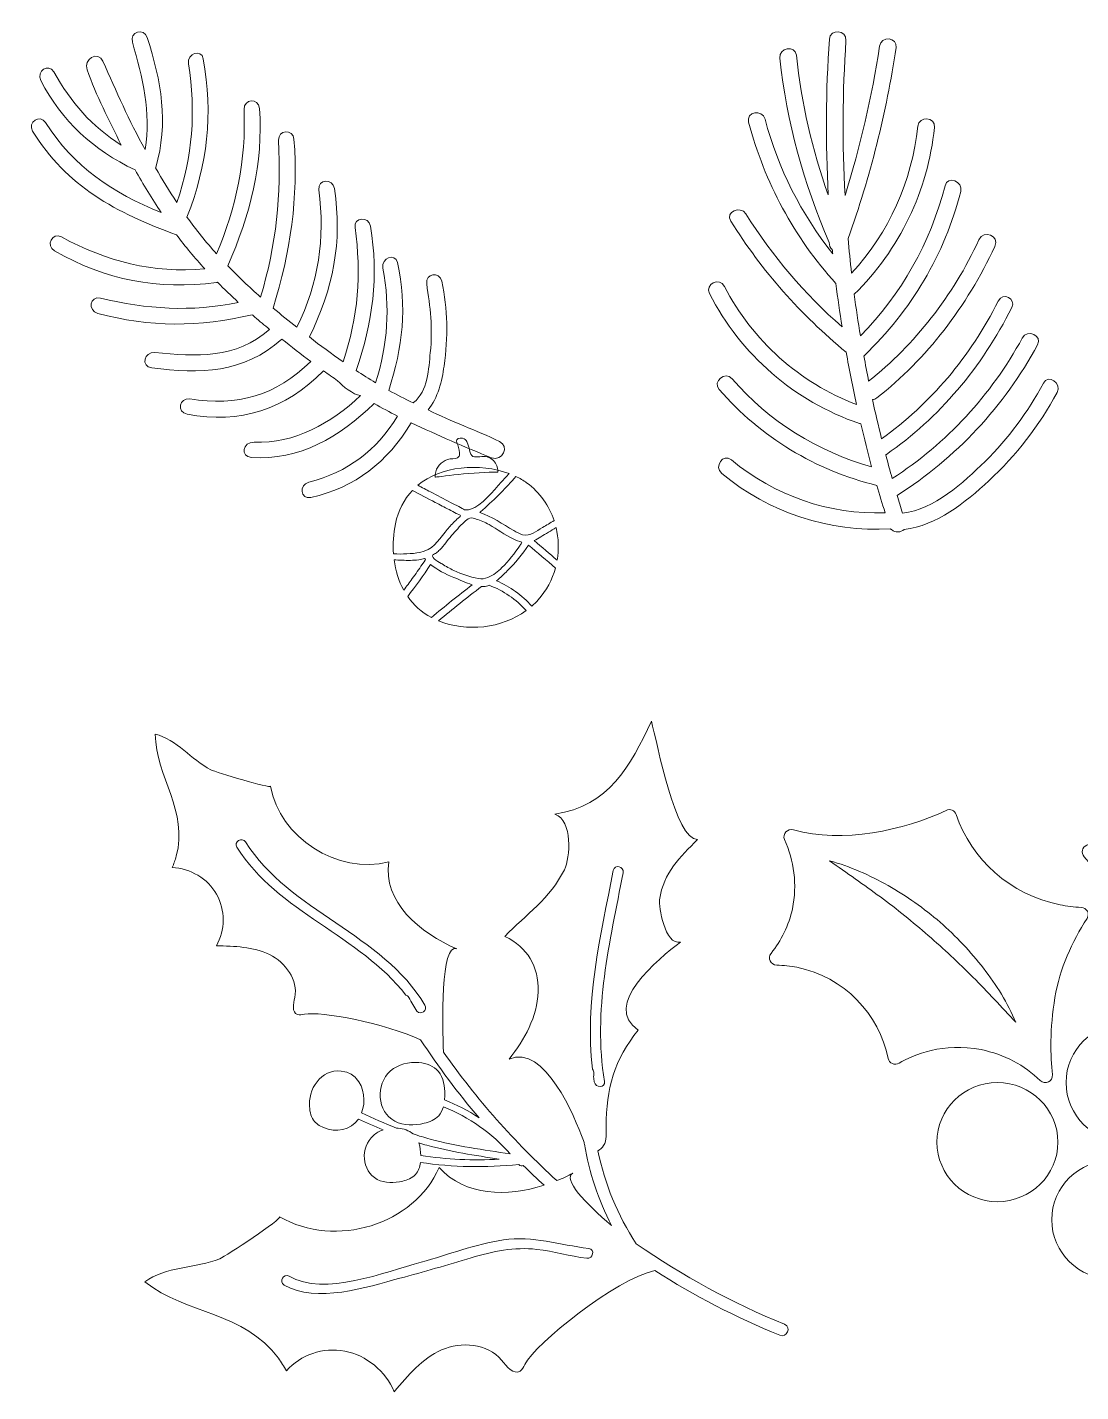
# Model space of a CAD drawing. Header units: inches. Extents: x 792 to 7891, y -1032 to 2748.
# Drawn here: x 2501 to 3112, y -994 to -203 of the extents above; entities that cross this region are included whole.
import ezdxf

# ---------------------------------------------------------------- set-up
doc = ezdxf.new("R2010")
doc.units = ezdxf.units.IN
doc.header["$MEASUREMENT"] = 0
doc.layers.add('Layer 1', color=7, linetype='Continuous')

# ---------------------------------------------------------------- blocks, each defined once
blk = doc.blocks.new('block 25')
at = {"layer": 'Layer 1', "lineweight": 0}
for points, knots in [([(3006.41, -803.68), (3003.85, -805.14), (3000.63, -803.74), (3000.04, -800.88), (2994.79, -775.39), (2974.6, -753.51), (2947.17, -748.11), (2943.43, -747.37), (2939.4, -746.95), (2935.44, -746.84), (2931.92, -746.73), (2930, -742.82), (2932.14, -740.07), (2937.96, -732.59), (2942.59, -723.85), (2944.55, -714.19), (2947.41, -700.15), (2945.54, -686.25), (2940.01, -674.11), (2938.52, -670.84), (2941.71, -667.45), (2945.2, -668.46), (2973.41, -676.62), (3009.43, -668.71), (3033.67, -657.15), (3035.96, -656.06), (3038.72, -657.17), (3039.52, -659.54), (3048.28, -685.45), (3070.53, -706.13), (3099.71, -711.88), (3103.78, -712.68), (3107.86, -713.18), (3111.9, -713.37), (3115.23, -713.53), (3117.21, -717.06), (3115.42, -719.83), (3106.63, -733.43), (3099.65, -748.73), (3096.78, -765.58), (3093.65, -783.95), (3094.13, -799.57), (3095.31, -810.33), (3095.73, -814.19), (3090.98, -816.5), (3088.17, -813.77), (3079.11, -804.93), (3067.38, -798.53), (3053.92, -795.83), (3032.06, -791.45), (3014.73, -798.9), (3006.41, -803.68)], [0, 0, 0, 0, 1, 1, 1, 2, 2, 2, 3, 3, 3, 4, 4, 4, 5, 5, 5, 6, 6, 6, 7, 7, 7, 8, 8, 8, 9, 9, 9, 10, 10, 10, 11, 11, 11, 12, 12, 12, 13, 13, 13, 14, 14, 14, 15, 15, 15, 16, 16, 16, 17, 17, 17, 17]), ([(3023.29, -729.65), (3032.21, -737.41), (3040.87, -745.46), (3049.24, -753.89), (3057.62, -762.33), (3065.69, -771.11), (3074.07, -780.01), (3069.32, -768.8), (3062.84, -758.38), (3055.38, -748.71), (3047.91, -739.03), (3039.45, -730.04), (3030.14, -722.01), (3020.85, -713.95), (3010.73, -706.83), (3000.02, -700.76), (2989.32, -694.7), (2978, -689.68), (2966.1, -686.42), (2976.13, -693.48), (2986.01, -700.25), (2995.57, -707.37), (3005.13, -714.48), (3014.35, -721.92), (3023.29, -729.65)], [0, 0, 0, 0, 1, 1, 1, 2, 2, 2, 3, 3, 3, 4, 4, 4, 5, 5, 5, 6, 6, 6, 7, 7, 7, 8, 8, 8, 8])]:
    blk.add_open_spline(points, degree=3, knots=knots, dxfattribs=at)
blk = doc.blocks.new('block 26')
at = {"layer": 'Layer 1', "lineweight": 0}
for points, knots in [([(3263.93, -687.47), (3239.83, -701.03), (3223.61, -726.57), (3223.64, -755.82), (3223.65, -759.9), (3223.96, -763.93), (3224.57, -767.86), (3225.07, -771.11), (3221.94, -773.71), (3218.82, -772.53), (3203.52, -766.75), (3186.88, -763.05), (3169.52, -763.61), (3150.58, -764.22), (3135.11, -767.77), (3124.62, -771.03), (3120.85, -772.2), (3117.6, -768.08), (3119.78, -764.83), (3126.8, -754.35), (3130.87, -741.79), (3130.89, -728.28), (3130.94, -706.34), (3120.09, -691.11), (3113.68, -684.04), (3111.71, -681.86), (3112.48, -678.48), (3115.21, -677.34), (3139.59, -667.25), (3157.41, -643.46), (3157.38, -615.96), (3157.38, -612.2), (3157, -608.24), (3156.33, -604.41), (3155.74, -600.99), (3159.26, -598.36), (3162.42, -599.88), (3171.04, -604.02), (3180.67, -606.75), (3190.68, -606.74), (3205.25, -606.72), (3218.73, -602.16), (3229.75, -594.43), (3232.71, -592.35), (3236.72, -594.76), (3236.4, -598.32), (3233.84, -627.12), (3248.84, -660.28), (3265.16, -681.36), (3266.69, -683.35), (3266.14, -686.23), (3263.93, -687.47)], [0, 0, 0, 0, 1, 1, 1, 2, 2, 2, 3, 3, 3, 4, 4, 4, 5, 5, 5, 6, 6, 6, 7, 7, 7, 8, 8, 8, 9, 9, 9, 10, 10, 10, 11, 11, 11, 12, 12, 12, 13, 13, 13, 14, 14, 14, 15, 15, 15, 16, 16, 16, 17, 17, 17, 17]), ([(3219.76, -621.41), (3214.89, -632.55), (3210.26, -643.48), (3205.23, -654.18), (3200.2, -664.88), (3194.78, -675.32), (3189, -685.56), (3183.2, -695.78), (3177.05, -705.82), (3170.45, -715.66), (3163.85, -725.5), (3156.85, -735.13), (3149.79, -745.07), (3159.92, -738.13), (3168.89, -729.68), (3176.91, -720.44), (3184.94, -711.21), (3192.07, -701.17), (3198.06, -690.51), (3204.09, -679.87), (3209, -668.62), (3212.75, -657.04), (3216.49, -645.47), (3219.07, -633.53), (3219.76, -621.41)], [0, 0, 0, 0, 1, 1, 1, 2, 2, 2, 3, 3, 3, 4, 4, 4, 5, 5, 5, 6, 6, 6, 7, 7, 7, 8, 8, 8, 8])]:
    blk.add_open_spline(points, degree=3, knots=knots, dxfattribs=at)
blk = doc.blocks.new('block 24')
at = {"layer": 'Layer 1', "lineweight": 0}
for points in [[(3138.31, -780.47), (3118.93, -780.47), (3103.22, -795.91), (3103.22, -814.96), (3103.22, -834.01), (3118.93, -849.45), (3138.31, -849.45), (3157.68, -849.45), (3173.39, -834.01), (3173.39, -814.96), (3173.39, -795.91), (3157.68, -780.47), (3138.31, -780.47)], [(3063.41, -814.96), (3044.03, -814.96), (3028.33, -830.4), (3028.33, -849.45), (3028.33, -868.51), (3044.03, -883.95), (3063.41, -883.95), (3082.79, -883.95), (3098.49, -868.51), (3098.49, -849.45), (3098.49, -830.4), (3082.79, -814.96), (3063.41, -814.96)], [(3129.97, -859.9), (3110.6, -859.9), (3094.89, -875.34), (3094.89, -894.39), (3094.89, -913.44), (3110.6, -928.88), (3129.97, -928.88), (3149.35, -928.88), (3165.06, -913.44), (3165.06, -894.39), (3165.06, -875.34), (3149.35, -859.9), (3129.97, -859.9)]]:
    blk.add_open_spline(points, degree=3, knots=[0, 0, 0, 0, 1, 1, 1, 2, 2, 2, 3, 3, 3, 4, 4, 4, 4], dxfattribs=at)
at = {"layer": 'Layer 1'}
for name in ['block 26', 'block 25']:
    blk.add_blockref(name, (0, 0), dxfattribs=at)
blk = doc.blocks.new('block 27')
at = {"layer": 'Layer 1', "lineweight": 0}
for points, knots in [([(2937.17, -961.38), (2911.92, -951.09), (2887.69, -938.49), (2864.79, -923.9), (2842.14, -928.54), (2795.38, -966.38), (2789.41, -978.37), (2788.7, -979.8), (2788.02, -981.38), (2786.65, -982.19), (2782.88, -984.4), (2778.89, -979.39), (2775.95, -975.88), (2767.66, -965.98), (2752.44, -964.86), (2741.16, -969.88), (2729.88, -974.9), (2721.62, -984.63), (2713.74, -994.09), (2708.75, -982.2), (2697.46, -972.96), (2684.97, -970.56), (2672.48, -968.15), (2659.22, -972.65), (2651.18, -982.03), (2649.72, -979.39), (2648.16, -976.97), (2646.52, -974.74), (2626.53, -947.7), (2593.66, -949.44), (2569.05, -930.44), (2581.08, -921.38), (2598.69, -922.76), (2612.58, -916.99), (2616.17, -915.5), (2648.94, -893.69), (2647.24, -892.72), (2679.79, -911.37), (2725.17, -897.36), (2739.71, -864.17), (2754.89, -880.79), (2779.11, -881.2), (2800.53, -874.43), (2796.45, -870.67), (2792.43, -866.84), (2788.49, -862.94), (2787.71, -863.38), (2786.69, -863.38), (2786, -862.46), (2785.98, -862.43), (2785.95, -862.39), (2785.92, -862.36), (2766.86, -864.39), (2747.74, -863.99), (2728.83, -861.21), (2728.52, -863.82), (2727.76, -866.34), (2725.99, -868.25), (2724.1, -870.29), (2721.35, -871.34), (2718.64, -872.01), (2713.71, -873.23), (2708.26, -873.38), (2703.8, -871.03), (2694.76, -866.27), (2693.76, -852.38), (2701.61, -845.56), (2703.24, -844.15), (2705.15, -843.1), (2707.18, -842.39), (2702.38, -840.38), (2697.64, -838.25), (2692.93, -836.04), (2688.41, -842.69), (2679.93, -844.2), (2672.64, -840.99), (2670.43, -840.02), (2668.31, -838.67), (2666.91, -836.73), (2665.05, -834.14), (2664.64, -830.81), (2664.55, -827.63), (2664.26, -816.71), (2673.1, -805.71), (2685.14, -808.62), (2687.83, -809.26), (2690, -810.64), (2691.68, -812.47), (2696.33, -817.53), (2697.19, -826.11), (2694.8, -832.54), (2701.41, -835.64), (2708.1, -838.62), (2714.92, -841.26), (2715.28, -841.27), (2715.64, -841.27), (2715.99, -841.31), (2719.13, -841.61), (2722.24, -842.7), (2724.58, -844.7), (2727.86, -845.79), (2731.15, -846.81), (2734.49, -847.69), (2749.7, -851.7), (2765.39, -853.88), (2780.96, -856.28), (2770.39, -844.27), (2757.12, -834.92), (2742.2, -828.99), (2741.68, -830.91), (2740.85, -832.7), (2739.48, -834.18), (2737.32, -836.52), (2734.17, -837.71), (2731.07, -838.48), (2725.42, -839.88), (2719.17, -840.05), (2714.07, -837.36), (2703.72, -831.91), (2702.58, -816), (2711.57, -808.2), (2716, -804.35), (2722.19, -802.78), (2728.04, -803.33), (2732.29, -803.73), (2736.6, -805.31), (2739.32, -808.53), (2742.38, -812.16), (2742.96, -817.21), (2742.97, -821.94), (2742.97, -822.95), (2742.94, -823.99), (2742.86, -825.02), (2749.9, -827.75), (2756.6, -831.2), (2762.85, -835.3), (2750.62, -820.97), (2739.3, -805.87), (2729, -790.11), (2708.5, -780.62), (2671.05, -773.41), (2661.61, -775.3), (2660.28, -775.57), (2658.86, -775.94), (2657.59, -775.48), (2654.11, -774.22), (2655.28, -769.21), (2656.03, -765.61), (2658.14, -755.46), (2650.7, -745.34), (2641.32, -740.76), (2631.94, -736.18), (2621.06, -735.86), (2610.56, -735.64), (2615.76, -726.56), (2615.82, -714.86), (2610.71, -705.82), (2605.6, -696.77), (2595.5, -690.69), (2584.96, -690.33), (2585.93, -688.09), (2586.7, -685.9), (2587.29, -683.76), (2594.48, -657.69), (2575.68, -637.93), (2575.05, -612.98), (2587.51, -616), (2596.05, -627.75), (2607.33, -633.59), (2610.25, -635.1), (2642.28, -644.78), (2642.02, -643.22), (2647.14, -672.99), (2680.78, -694.48), (2710.58, -687.03), (2706.93, -709.75), (2728.56, -728.59), (2750.04, -737.38), (2740.41, -733.44), (2741.55, -782.13), (2742.29, -797.26), (2761.31, -824.44), (2783.4, -849.45), (2808.01, -871.77), (2811.21, -870.47), (2814.32, -869.02), (2817.28, -867.46), (2811.01, -870.78), (2824.4, -884.6), (2839.75, -897.84), (2832.01, -882.93), (2826.73, -867.03), (2823.99, -850.59), (2823.86, -850.07), (2823.67, -849.39), (2823.33, -848.46), (2818.33, -834.85), (2800.84, -792.19), (2780.26, -801.38), (2789.24, -789.79), (2796.69, -777.06), (2797.06, -762.2), (2797.43, -747.34), (2791.12, -736.83), (2777.9, -730.17), (2789.97, -717.58), (2804.22, -708.26), (2812.31, -691.56), (2815.7, -684.56), (2817.41, -663.14), (2806.79, -659.35), (2838.01, -654.73), (2850.61, -631.51), (2862.78, -605.41), (2866.34, -618.74), (2876.54, -674.38), (2889.52, -674), (2879.38, -684.49), (2869.9, -692.78), (2867.49, -709.06), (2867.01, -712.32), (2870.35, -735.67), (2879.74, -733.47), (2866.79, -743.18), (2833.76, -770.14), (2855.16, -784.54), (2841.32, -801.26), (2836.51, -819.05), (2836.54, -840.3), (2836.55, -844.12), (2837.19, -848.21), (2835.02, -851.45), (2834.19, -852.68), (2833.08, -853.77), (2831.82, -854.46), (2835.67, -873.54), (2843.14, -891.78), (2854.05, -908.34), (2880.82, -926.91), (2909.65, -942.64), (2940.03, -955.03), (2944.21, -956.73), (2941.35, -963.08), (2937.17, -961.38)], [0, 0, 0, 0, 1, 1, 1, 2, 2, 2, 3, 3, 3, 4, 4, 4, 5, 5, 5, 6, 6, 6, 7, 7, 7, 8, 8, 8, 9, 9, 9, 10, 10, 10, 11, 11, 11, 12, 12, 12, 13, 13, 13, 14, 14, 14, 15, 15, 15, 16, 16, 16, 17, 17, 17, 18, 18, 18, 19, 19, 19, 20, 20, 20, 21, 21, 21, 22, 22, 22, 23, 23, 23, 24, 24, 24, 25, 25, 25, 26, 26, 26, 27, 27, 27, 28, 28, 28, 29, 29, 29, 30, 30, 30, 31, 31, 31, 32, 32, 32, 33, 33, 33, 34, 34, 34, 35, 35, 35, 36, 36, 36, 37, 37, 37, 38, 38, 38, 39, 39, 39, 40, 40, 40, 41, 41, 41, 42, 42, 42, 43, 43, 43, 44, 44, 44, 45, 45, 45, 46, 46, 46, 47, 47, 47, 48, 48, 48, 49, 49, 49, 50, 50, 50, 51, 51, 51, 52, 52, 52, 53, 53, 53, 54, 54, 54, 55, 55, 55, 56, 56, 56, 57, 57, 57, 58, 58, 58, 59, 59, 59, 60, 60, 60, 61, 61, 61, 62, 62, 62, 63, 63, 63, 64, 64, 64, 65, 65, 65, 66, 66, 66, 67, 67, 67, 68, 68, 68, 69, 69, 69, 70, 70, 70, 71, 71, 71, 72, 72, 72, 73, 73, 73, 74, 74, 74, 75, 75, 75, 76, 76, 76, 77, 77, 77, 78, 78, 78, 79, 79, 79, 80, 80, 80, 81, 81, 81, 81]), ([(2720.38, -764.25), (2721.06, -764.42), (2721.69, -764.86), (2722.17, -765.68), (2723.7, -768.34), (2725.27, -770.98), (2726.86, -773.61), (2728.95, -776.03), (2733.25, -773.04), (2731.44, -769.99), (2706.61, -728.29), (2653.16, -716.18), (2627.46, -675.47), (2625.47, -672.31), (2620.45, -675.4), (2622.45, -678.58), (2646.28, -716.34), (2693.76, -729.6), (2720.38, -764.25)], [0, 0, 0, 0, 1, 1, 1, 2, 2, 2, 3, 3, 3, 4, 4, 4, 5, 5, 5, 6, 6, 6, 6]), ([(2828.66, -807.15), (2829.21, -807.79), (2829.54, -808.65), (2829.44, -809.71), (2829.38, -810.37), (2829.35, -811.03), (2829.3, -811.69), (2829.44, -812.64), (2829.55, -813.59), (2829.7, -814.54), (2830.3, -818.18), (2836.21, -818.01), (2835.6, -814.34), (2828.8, -773.08), (2838.59, -733.74), (2846.42, -693.29), (2847.13, -689.62), (2841.41, -688.24), (2840.7, -691.93), (2833.22, -730.53), (2823.98, -768.01), (2828.66, -807.15)], [0, 0, 0, 0, 1, 1, 1, 2, 2, 2, 3, 3, 3, 4, 4, 4, 5, 5, 5, 6, 6, 6, 7, 7, 7, 7]), ([(2774.58, -859.3), (2760.5, -857.16), (2746.38, -854.99), (2732.67, -851.28), (2731.12, -850.86), (2729.58, -850.39), (2728.04, -849.93), (2728.8, -852.23), (2729.01, -854.77), (2729.03, -857.23), (2744.13, -859.49), (2759.35, -860.18), (2774.58, -859.3)], [0, 0, 0, 0, 1, 1, 1, 2, 2, 2, 3, 3, 3, 4, 4, 4, 4]), ([(2826.46, -911.06), (2809.65, -909.01), (2794.09, -903.64), (2776.95, -906.12), (2760.69, -908.47), (2745.09, -914.74), (2729.29, -919.02), (2708.3, -924.71), (2673.12, -939.12), (2652.71, -927.14), (2649.45, -925.23), (2646.63, -930.36), (2649.87, -932.26), (2668.54, -943.2), (2697.75, -933.41), (2717.02, -928.35), (2730.88, -924.71), (2744.55, -920.55), (2758.3, -916.48), (2770.83, -912.77), (2783.27, -910.07), (2796.38, -911.61), (2806.12, -912.75), (2815.57, -915.58), (2825.32, -916.77), (2829.08, -917.23), (2830.22, -911.52), (2826.46, -911.06)], [0, 0, 0, 0, 1, 1, 1, 2, 2, 2, 3, 3, 3, 4, 4, 4, 5, 5, 5, 6, 6, 6, 7, 7, 7, 8, 8, 8, 9, 9, 9, 9])]:
    blk.add_open_spline(points, degree=3, knots=knots, dxfattribs=at)
blk = doc.blocks.new('block 30')
at = {"layer": 'Layer 1', "lineweight": 0}
blk.add_open_spline([(2774.72, -443.33), (2761.08, -436.82), (2746.87, -431.81), (2733.36, -425.09), (2739.06, -418), (2741.38, -408.27), (2742.58, -399.63), (2744.95, -382.61), (2744.73, -366.89), (2741.24, -350.46), (2740.03, -344.75), (2731.61, -345.92), (2732.5, -351.95), (2734.52, -365.68), (2736.11, -377.24), (2734.57, -391.91), (2733.65, -400.72), (2733.29, -414.55), (2724.84, -420.79), (2724.76, -420.85), (2724.7, -421), (2724.63, -420.97), (2719.9, -418.67), (2715.16, -416.28), (2710.55, -413.76), (2718.54, -388.68), (2721.28, -365.49), (2715.53, -339.66), (2714.21, -333.75), (2706.1, -337.07), (2707.16, -342.94), (2711.29, -365.67), (2710.07, -387), (2702.89, -409.3), (2699.09, -407.04), (2695.3, -404.69), (2691.6, -402.23), (2701.31, -374.44), (2704.78, -347.49), (2699.88, -318.63), (2698.88, -312.73), (2690.12, -313.21), (2690.96, -319.29), (2694.73, -346.45), (2692.88, -371.01), (2683.99, -397.13), (2677.39, -392.52), (2670.83, -387.79), (2664.49, -382.81), (2678.37, -354.94), (2683.72, -327.39), (2678.96, -296.81), (2678.02, -290.8), (2669.23, -291.33), (2670, -297.45), (2673.61, -326), (2670, -351.13), (2657.2, -377.16), (2652.63, -373.49), (2647.97, -369.86), (2643.49, -366.06), (2653.6, -333.48), (2658.18, -302.04), (2655.55, -268.09), (2655.09, -262.07), (2646.3, -262.74), (2646.61, -268.83), (2648.21, -300.23), (2645.42, -329.47), (2636.15, -359.71), (2629.64, -353.85), (2623.25, -347.85), (2617.17, -341.54), (2630.11, -312.36), (2637.92, -282.07), (2635.54, -250.29), (2635.08, -244.12), (2626.31, -244.77), (2626.6, -251.01), (2627.94, -279.94), (2622.09, -307.8), (2610.67, -334.62), (2604.57, -327.83), (2598.82, -320.77), (2593.53, -313.32), (2605.5, -282.73), (2608.74, -253.91), (2602.96, -221.54), (2601.89, -215.55), (2593.53, -218.53), (2594.42, -224.44), (2598.58, -252.12), (2597.07, -278.07), (2587.62, -304.79), (2583.34, -298.26), (2579.17, -291.6), (2575.29, -284.81), (2575.26, -284.77), (2575.35, -284.72), (2575.37, -284.66), (2583.03, -258.72), (2578.55, -234.28), (2570.45, -209.27), (2568.52, -203.32), (2560.16, -205.92), (2561.88, -212.01), (2567.65, -232.37), (2572.92, -252.56), (2569.22, -274.09), (2559.89, -257.62), (2552.59, -240.32), (2544.82, -223.03), (2541.96, -216.65), (2533.25, -221.65), (2535.58, -228.01), (2540.96, -242.74), (2548.33, -257.43), (2555.44, -271.56), (2538.16, -260.65), (2526.19, -246.89), (2516.32, -229.16), (2513.37, -223.85), (2506, -228.71), (2508.81, -234.14), (2521.14, -257.95), (2539.06, -274.29), (2563.43, -285.97), (2568.27, -294.38), (2573.21, -302.63), (2578.5, -310.72), (2550.41, -299.14), (2527.95, -284.54), (2511.56, -258.53), (2508.33, -253.4), (2500.93, -258.36), (2504.03, -263.43), (2523.53, -295.37), (2552.78, -311.16), (2587.38, -323.55), (2592.57, -330.43), (2598.06, -336.97), (2603.85, -343.31), (2573.46, -345.93), (2547.3, -339.14), (2520.71, -324.8), (2515.31, -321.89), (2511.44, -329.89), (2516.78, -332.92), (2546.59, -349.88), (2576.43, -355.72), (2610.7, -351.22), (2610.9, -351.2), (2611.07, -351.12), (2611.24, -351.08), (2615.17, -355.05), (2619.21, -358.95), (2623.29, -362.73), (2596.13, -368.49), (2570.05, -366.71), (2543.39, -360.27), (2537.27, -358.79), (2535.79, -367.49), (2541.8, -369.12), (2571.61, -377.2), (2600.95, -377.27), (2631.27, -369.9), (2631.82, -370.32), (2632.29, -370.79), (2632.8, -371.23), (2635.62, -373.65), (2638.53, -376.05), (2641.38, -378.38), (2621.89, -395.68), (2598.93, -394.17), (2574.82, -391.86), (2568.58, -391.26), (2566.71, -399.86), (2573.05, -400.67), (2601.02, -404.26), (2626.46, -404.01), (2648.45, -384.02), (2654.11, -388.33), (2659.64, -392.81), (2665.31, -397.05), (2645.11, -416.74), (2622.68, -423.16), (2595.19, -418.73), (2588.99, -417.73), (2587.42, -426.38), (2593.58, -427.56), (2624.49, -433.43), (2650.29, -424.82), (2672.72, -402.47), (2675.47, -404.34), (2678.13, -406.3), (2680.88, -408.16), (2683.8, -411.47), (2689.78, -416.24), (2694.2, -416.79), (2676.94, -432.94), (2655.97, -444.65), (2632.39, -443.81), (2625.8, -443.57), (2624.32, -452.17), (2630.86, -452.65), (2658.55, -454.67), (2682.18, -440.54), (2701.95, -421.47), (2701.98, -421.45), (2702.01, -421.37), (2702.03, -421.38), (2706.46, -423.95), (2711.05, -426.31), (2715.59, -428.63), (2703.25, -448.9), (2686.83, -461.03), (2664.18, -466.94), (2658.24, -468.49), (2659.26, -477.12), (2665.34, -475.77), (2691.46, -470.01), (2709.56, -455.38), (2723.53, -432.62), (2738.92, -439.56), (2754.41, -446.72), (2770.14, -452.77), (2776.32, -455.15), (2780.76, -446.22), (2774.72, -443.33)], degree=3, knots=[0, 0, 0, 0, 1, 1, 1, 2, 2, 2, 3, 3, 3, 4, 4, 4, 5, 5, 5, 6, 6, 6, 7, 7, 7, 8, 8, 8, 9, 9, 9, 10, 10, 10, 11, 11, 11, 12, 12, 12, 13, 13, 13, 14, 14, 14, 15, 15, 15, 16, 16, 16, 17, 17, 17, 18, 18, 18, 19, 19, 19, 20, 20, 20, 21, 21, 21, 22, 22, 22, 23, 23, 23, 24, 24, 24, 25, 25, 25, 26, 26, 26, 27, 27, 27, 28, 28, 28, 29, 29, 29, 30, 30, 30, 31, 31, 31, 32, 32, 32, 33, 33, 33, 34, 34, 34, 35, 35, 35, 36, 36, 36, 37, 37, 37, 38, 38, 38, 39, 39, 39, 40, 40, 40, 41, 41, 41, 42, 42, 42, 43, 43, 43, 44, 44, 44, 45, 45, 45, 46, 46, 46, 47, 47, 47, 48, 48, 48, 49, 49, 49, 50, 50, 50, 51, 51, 51, 52, 52, 52, 53, 53, 53, 54, 54, 54, 55, 55, 55, 56, 56, 56, 57, 57, 57, 58, 58, 58, 59, 59, 59, 60, 60, 60, 61, 61, 61, 62, 62, 62, 63, 63, 63, 64, 64, 64, 65, 65, 65, 66, 66, 66, 67, 67, 67, 68, 68, 68, 69, 69, 69, 70, 70, 70, 71, 71, 71, 72, 72, 72, 73, 73, 73, 74, 74, 74, 75, 75, 75, 76, 76, 76, 76], dxfattribs=at)
blk = doc.blocks.new('block 29')
at = {"layer": 'Layer 1'}
blk.add_blockref('block 30', (0, 0), dxfattribs=at)
blk = doc.blocks.new('block 34')
at = {"layer": 'Layer 1', "lineweight": 0}
blk.add_open_spline([(2768.7, -526.72), (2767.71, -527.12), (2766.7, -527.37), (2765.65, -527.43), (2765.2, -527.46), (2764.73, -527.45), (2764.26, -527.43), (2755.82, -533.88), (2747.49, -540.49), (2739.29, -547.25), (2755.72, -553.96), (2775.89, -551.77), (2790.23, -541.33), (2784.32, -534.83), (2777.03, -529.84), (2768.7, -526.72)], degree=3, knots=[0, 0, 0, 0, 1, 1, 1, 2, 2, 2, 3, 3, 3, 4, 4, 4, 5, 5, 5, 5], dxfattribs=at)
blk = doc.blocks.new('block 35')
at = {"layer": 'Layer 1', "lineweight": 0}
blk.add_open_spline([(2728.57, -507.67), (2735.78, -506.35), (2738.92, -501.16), (2743.17, -495.86), (2744.69, -493.97), (2746.31, -492.16), (2748.01, -490.42), (2748.88, -489.53), (2749.78, -488.67), (2750.68, -487.81), (2750.98, -487.54), (2751.96, -486.92), (2752.07, -486.55), (2752.28, -485.85), (2750.16, -485.3), (2749.63, -485.03), (2748.26, -484.32), (2746.88, -483.6), (2745.51, -482.88), (2742.82, -481.48), (2740.14, -480.07), (2737.46, -478.67), (2733.04, -476.36), (2728.62, -474.05), (2724.2, -471.75), (2719.41, -476.86), (2715.93, -483.38), (2714.38, -491.14), (2713.25, -496.81), (2712.84, -502.72), (2713.26, -508.52), (2718.51, -508.7), (2723.7, -508.56), (2728.57, -507.67)], degree=3, knots=[0, 0, 0, 0, 1, 1, 1, 2, 2, 2, 3, 3, 3, 4, 4, 4, 5, 5, 5, 6, 6, 6, 7, 7, 7, 8, 8, 8, 9, 9, 9, 10, 10, 10, 11, 11, 11, 11], dxfattribs=at)
blk = doc.blocks.new('block 36')
at = {"layer": 'Layer 1', "lineweight": 0}
blk.add_open_spline([(2779.2, -518.36), (2777.41, -520.1), (2775.35, -522.29), (2773.07, -524.09), (2780.88, -527.53), (2787.74, -532.47), (2793.44, -538.78), (2794.74, -537.64), (2795.99, -536.42), (2797.17, -535.12), (2802.01, -529.76), (2805.32, -523.43), (2807.14, -516.76), (2801.96, -512.26), (2796.76, -507.8), (2791.52, -503.38), (2787.92, -508.77), (2783.87, -513.83), (2779.2, -518.36)], degree=3, knots=[0, 0, 0, 0, 1, 1, 1, 2, 2, 2, 3, 3, 3, 4, 4, 4, 5, 5, 5, 6, 6, 6, 6], dxfattribs=at)
blk = doc.blocks.new('block 37')
at = {"layer": 'Layer 1', "lineweight": 0}
blk.add_open_spline([(2768.66, -491.54), (2766.3, -490.22), (2763.84, -489.07), (2761.24, -488.3), (2760.05, -487.94), (2758.71, -487.44), (2757.47, -487.78), (2756.22, -488.13), (2755.29, -489.13), (2754.38, -489.99), (2753.04, -491.25), (2751.73, -492.56), (2750.47, -493.9), (2748.02, -496.51), (2745.73, -499.26), (2743.56, -502.1), (2742.47, -503.51), (2741.34, -504.89), (2740.08, -506.15), (2739.45, -506.78), (2738.8, -507.38), (2738.1, -507.93), (2737.63, -508.3), (2736.45, -508.77), (2736.14, -509.15), (2734.76, -510.85), (2740.35, -513.68), (2741.44, -514.36), (2743.63, -515.74), (2745.9, -516.98), (2748.23, -518.09), (2752.74, -520.22), (2757.52, -521.9), (2762.43, -522.82), (2764.33, -523.17), (2766.22, -522.86), (2768.02, -522.16), (2771.11, -520.95), (2773.94, -518.6), (2776.14, -516.48), (2780.16, -512.61), (2783.53, -508.08), (2786.63, -503.45), (2787.01, -502.89), (2787.38, -502.32), (2787.76, -501.74), (2785.98, -501.24), (2784.26, -500.55), (2782.59, -499.76), (2777.72, -497.42), (2773.37, -494.16), (2768.66, -491.54)], degree=3, knots=[0, 0, 0, 0, 1, 1, 1, 2, 2, 2, 3, 3, 3, 4, 4, 4, 5, 5, 5, 6, 6, 6, 7, 7, 7, 8, 8, 8, 9, 9, 9, 10, 10, 10, 11, 11, 11, 12, 12, 12, 13, 13, 13, 14, 14, 14, 15, 15, 15, 16, 16, 16, 17, 17, 17, 17], dxfattribs=at)
blk = doc.blocks.new('block 38')
at = {"layer": 'Layer 1', "lineweight": 0}
blk.add_open_spline([(2729.82, -514.68), (2730.11, -514.24), (2732.06, -512.03), (2731.82, -511.56), (2731.44, -510.82), (2729.64, -511.69), (2729.1, -511.78), (2727.49, -512.06), (2725.86, -512.2), (2724.23, -512.25), (2721.03, -512.36), (2717.83, -512.16), (2714.63, -512.05), (2714.3, -512.04), (2713.96, -512.03), (2713.62, -512.02), (2714.44, -518.21), (2716.25, -524.2), (2719.18, -529.53), (2720.87, -527.33), (2722.54, -525.12), (2724.16, -522.87), (2726.1, -520.18), (2727.98, -517.45), (2729.82, -514.68)], degree=3, knots=[0, 0, 0, 0, 1, 1, 1, 2, 2, 2, 3, 3, 3, 4, 4, 4, 5, 5, 5, 6, 6, 6, 7, 7, 7, 8, 8, 8, 8], dxfattribs=at)
blk = doc.blocks.new('block 39')
at = {"layer": 'Layer 1', "lineweight": 0}
blk.add_open_spline([(2748.2, -522.15), (2743.36, -520.17), (2738.82, -517.76), (2734.71, -514.67), (2730.56, -521.05), (2726.13, -527.22), (2721.48, -533.23), (2724.9, -538.14), (2729.43, -542.31), (2735.2, -545.35), (2743, -538.9), (2750.9, -532.59), (2758.91, -526.41), (2755.15, -525.27), (2751.35, -523.43), (2748.2, -522.15)], degree=3, knots=[0, 0, 0, 0, 1, 1, 1, 2, 2, 2, 3, 3, 3, 4, 4, 4, 5, 5, 5, 5], dxfattribs=at)
blk = doc.blocks.new('block 40')
at = {"layer": 'Layer 1', "lineweight": 0}
blk.add_open_spline([(2746.39, -478.71), (2747.94, -479.52), (2749.5, -480.33), (2751.06, -481.14), (2754.2, -482.78), (2754.65, -483.65), (2757.95, -482.68), (2764.42, -480.79), (2771.2, -471.77), (2775.74, -466.96), (2777.28, -465.32), (2778.79, -463.66), (2780.28, -461.97), (2763.3, -455.62), (2740.65, -457.59), (2727.33, -468.76), (2729.79, -470.04), (2732.25, -471.33), (2734.71, -472.61), (2738.61, -474.64), (2742.5, -476.68), (2746.39, -478.71)], degree=3, knots=[0, 0, 0, 0, 1, 1, 1, 2, 2, 2, 3, 3, 3, 4, 4, 4, 5, 5, 5, 6, 6, 6, 7, 7, 7, 7], dxfattribs=at)
blk = doc.blocks.new('block 41')
at = {"layer": 'Layer 1', "lineweight": 0}
blk.add_open_spline([(2794.84, -500.83), (2799.3, -504.6), (2803.73, -508.39), (2808.14, -512.21), (2809.2, -505.94), (2808.99, -499.48), (2807.54, -493.31), (2804.59, -495.07), (2801.63, -496.83), (2798.68, -498.58), (2797.34, -499.38), (2796.09, -500.19), (2794.84, -500.83)], degree=3, knots=[0, 0, 0, 0, 1, 1, 1, 2, 2, 2, 3, 3, 3, 4, 4, 4, 4], dxfattribs=at)
blk = doc.blocks.new('block 42')
at = {"layer": 'Layer 1', "lineweight": 0}
blk.add_open_spline([(2775.43, -473.17), (2772.07, -476.57), (2768.58, -479.85), (2764.99, -483), (2764.48, -483.45), (2763.9, -484), (2763.29, -484.58), (2770.39, -486.82), (2776.37, -491.3), (2782.97, -494.97), (2784.61, -495.88), (2786.24, -496.91), (2788.07, -497.39), (2792.57, -498.57), (2796.14, -495.33), (2799.74, -493.18), (2801.95, -491.87), (2804.17, -490.55), (2806.38, -489.23), (2803.53, -480.68), (2798.2, -472.91), (2790.42, -467.3), (2788.52, -465.92), (2786.43, -464.71), (2784.22, -463.65), (2781.39, -466.91), (2778.47, -470.1), (2775.43, -473.17)], degree=3, knots=[0, 0, 0, 0, 1, 1, 1, 2, 2, 2, 3, 3, 3, 4, 4, 4, 5, 5, 5, 6, 6, 6, 7, 7, 7, 8, 8, 8, 9, 9, 9, 9], dxfattribs=at)
blk = doc.blocks.new('block 33')
at = {"layer": 'Layer 1'}
for name in ['block 40', 'block 42', 'block 35', 'block 37', 'block 41', 'block 36', 'block 38', 'block 39', 'block 34']:
    blk.add_blockref(name, (0, 0), dxfattribs=at)
blk = doc.blocks.new('block 43')
at = {"layer": 'Layer 1', "lineweight": 0}
blk.add_open_spline([(2767.65, -452.31), (2765.15, -451.64), (2761.48, -452.9), (2759.3, -452), (2757.3, -451.17), (2757.23, -446.14), (2756.06, -443.98), (2755.62, -443.16), (2755.06, -442.37), (2754.28, -441.86), (2753.21, -441.16), (2750.6, -441.11), (2749.93, -442.51), (2749.69, -443.01), (2749.88, -443.6), (2750.06, -444.12), (2750.54, -445.48), (2751.49, -447.89), (2751.62, -449.87), (2751.59, -450.33), (2751.56, -450.8), (2751.53, -451.26), (2751.48, -451.48), (2751.43, -451.69), (2751.34, -451.88), (2750.52, -453.54), (2747.98, -453.23), (2746.12, -453.51), (2742.13, -454.12), (2738.83, -457), (2737.79, -460.9), (2737.48, -462.05), (2737.3, -463.16), (2737.37, -464.07), (2737.37, -464.07), (2761.67, -460.83), (2773.77, -461.19), (2773.77, -461.19), (2774.03, -454.03), (2767.65, -452.31)], degree=3, knots=[0, 0, 0, 0, 1, 1, 1, 2, 2, 2, 3, 3, 3, 4, 4, 4, 5, 5, 5, 6, 6, 6, 7, 7, 7, 8, 8, 8, 9, 9, 9, 10, 10, 10, 11, 11, 11, 12, 12, 12, 13, 13, 13, 13], dxfattribs=at)
blk = doc.blocks.new('block 32')
at = {"layer": 'Layer 1'}
for name in ['block 43', 'block 33']:
    blk.add_blockref(name, (0, 0), dxfattribs=at)
blk = doc.blocks.new('block 31')
at = {"layer": 'Layer 1'}
blk.add_blockref('block 32', (0, 0), dxfattribs=at)
blk = doc.blocks.new('block 28')
at = {"layer": 'Layer 1'}
for name in ['block 29', 'block 31']:
    blk.add_blockref(name, (0, 0), dxfattribs=at)

msp = doc.modelspace()

# ---------------------------------------------------------------- linework, layer by layer
at = {"layer": 'Layer 1', "lineweight": 0}
msp.add_open_spline([(3090.05, -409.49), (3081.06, -426.21), (3069.85, -441.61), (3056.26, -454.89), (3043.63, -467.23), (3026.86, -482.72), (3008.46, -484.97), (3007.38, -481.52), (3006.29, -478.07), (3005.25, -474.61), (3005.26, -474.61), (3005.26, -474.61), (3005.26, -474.61), (3039.52, -452.98), (3067.36, -422.95), (3086.66, -387.37), (3089.64, -381.88), (3080.78, -377.96), (3077.83, -383.4), (3059.86, -416.51), (3033.94, -444.33), (3002.46, -464.89), (3001.16, -460.3), (2999.89, -455.71), (2998.68, -451.1), (2998.8, -451.03), (2998.93, -450.98), (2999.05, -450.89), (3029.55, -429.71), (3054.4, -400.42), (3071.72, -365.78), (3074.39, -360.43), (3066.56, -356.67), (3063.91, -361.98), (3047.72, -394.35), (3024.45, -421.58), (2996.26, -441.74), (2994.38, -434.23), (2992.63, -426.68), (2990.98, -419.12), (2991.84, -419.05), (2992.72, -418.75), (2993.57, -418.08), (3022.49, -395.35), (3045.6, -365.33), (3061.88, -330.3), (3064.78, -324.06), (3055.58, -320.33), (3052.71, -326.5), (3037.51, -359.2), (3015.51, -387.05), (2988.76, -408.48), (2987.78, -403.59), (2986.85, -398.68), (2985.96, -393.77), (2986.06, -393.69), (2986.15, -393.64), (2986.25, -393.55), (3013.39, -367.62), (3032.82, -334.87), (3042.13, -298.47), (3043.67, -292.48), (3034.57, -289.14), (3033.03, -295.17), (3024.56, -328.14), (3007.81, -358.07), (2983.96, -382.23), (2982.63, -374.2), (2981.44, -366.15), (2980.38, -358.08), (3006.68, -332.19), (3023.13, -298.19), (3026.9, -261.41), (3027.53, -255.2), (3017.88, -254.43), (3017.24, -260.63), (3013.98, -292.51), (3000.5, -322.36), (2978.87, -345.78), (2978.1, -339.13), (2977.43, -332.46), (2976.85, -325.78), (2989.69, -289.86), (2999, -252.84), (3004.68, -215.1), (3005.61, -208.94), (2995.96, -208.12), (2995.04, -214.27), (2990.62, -243.63), (2983.91, -272.52), (2975.04, -300.79), (2973.43, -270.92), (2973.6, -240.94), (2975.61, -211), (2976.02, -204.79), (2966.38, -203.96), (2965.96, -210.19), (2963.94, -240.27), (2963.74, -270.42), (2965.32, -300.46), (2956.01, -274.33), (2949.82, -247.24), (2946.84, -219.52), (2946.17, -213.33), (2936.65, -215.11), (2937.31, -221.28), (2941.29, -258.2), (2950.99, -294.11), (2965.93, -328.06), (2965.75, -329.73), (2966.48, -331.11), (2967.63, -332.02), (2967.65, -332.04), (2967.66, -332.07), (2967.67, -332.1), (2967.75, -332.93), (2967.81, -333.77), (2967.89, -334.6), (2949.65, -311.59), (2936.28, -285.18), (2928.69, -256.6), (2927.1, -250.63), (2917.56, -252.31), (2919.16, -258.36), (2928.4, -293.19), (2945.62, -325.14), (2969.78, -351.8), (2970.8, -360.2), (2972, -368.58), (2973.3, -376.95), (2951.7, -357.93), (2932.89, -335.94), (2917.55, -311.51), (2914.27, -306.3), (2905.48, -310.38), (2908.8, -315.66), (2926.93, -344.54), (2949.38, -370.02), (2975.72, -391.62), (2977.5, -401.78), (2979.48, -411.9), (2981.68, -421.97), (2948.66, -409.38), (2921.34, -385.07), (2905.2, -353.47), (2902.37, -347.93), (2893.6, -352.05), (2896.45, -357.62), (2914.53, -393.01), (2945.73, -420.12), (2983.37, -432.92), (2983.67, -433.02), (2983.96, -433.07), (2984.24, -433.12), (2986.2, -441.45), (2988.25, -449.77), (2990.49, -458.04), (2959.11, -449.25), (2931.09, -431.75), (2909.56, -407.05), (2905.47, -402.35), (2898.04, -408.57), (2902.15, -413.28), (2926.14, -440.82), (2958.02, -460.29), (2993.54, -468.8), (2995.06, -474.09), (2996.64, -479.37), (2998.28, -484.64), (2965.82, -485.91), (2934.14, -474.8), (2909.19, -454.01), (2904.39, -450.01), (2898.84, -457.95), (2903.6, -461.92), (2931.07, -484.8), (2965.9, -495.93), (3001.46, -494.09), (3001.64, -494.23), (3001.86, -494.35), (3002.07, -494.46), (3004.15, -496.32), (3007.52, -496.15), (3009.26, -494.47), (3028.29, -491.98), (3044.68, -478.81), (3058.46, -466.14), (3074.43, -451.45), (3087.71, -434.16), (3097.97, -415.06), (3100.89, -409.63), (3093, -404.01), (3090.05, -409.49)], degree=3, knots=[0, 0, 0, 0, 1, 1, 1, 2, 2, 2, 3, 3, 3, 4, 4, 4, 5, 5, 5, 6, 6, 6, 7, 7, 7, 8, 8, 8, 9, 9, 9, 10, 10, 10, 11, 11, 11, 12, 12, 12, 13, 13, 13, 14, 14, 14, 15, 15, 15, 16, 16, 16, 17, 17, 17, 18, 18, 18, 19, 19, 19, 20, 20, 20, 21, 21, 21, 22, 22, 22, 23, 23, 23, 24, 24, 24, 25, 25, 25, 26, 26, 26, 27, 27, 27, 28, 28, 28, 29, 29, 29, 30, 30, 30, 31, 31, 31, 32, 32, 32, 33, 33, 33, 34, 34, 34, 35, 35, 35, 36, 36, 36, 37, 37, 37, 38, 38, 38, 39, 39, 39, 40, 40, 40, 41, 41, 41, 42, 42, 42, 43, 43, 43, 44, 44, 44, 45, 45, 45, 46, 46, 46, 47, 47, 47, 48, 48, 48, 49, 49, 49, 50, 50, 50, 51, 51, 51, 52, 52, 52, 53, 53, 53, 54, 54, 54, 55, 55, 55, 56, 56, 56, 57, 57, 57, 58, 58, 58, 59, 59, 59, 60, 60, 60, 61, 61, 61, 62, 62, 62, 63, 63, 63, 64, 64, 64, 64], dxfattribs=at)

# ---------------------------------------------------------------- block references
at = {"layer": 'Layer 1'}
for name in ['block 28', 'block 24', 'block 27']:
    msp.add_blockref(name, (0, 0), dxfattribs=at)

doc.saveas('drawing.dxf')
